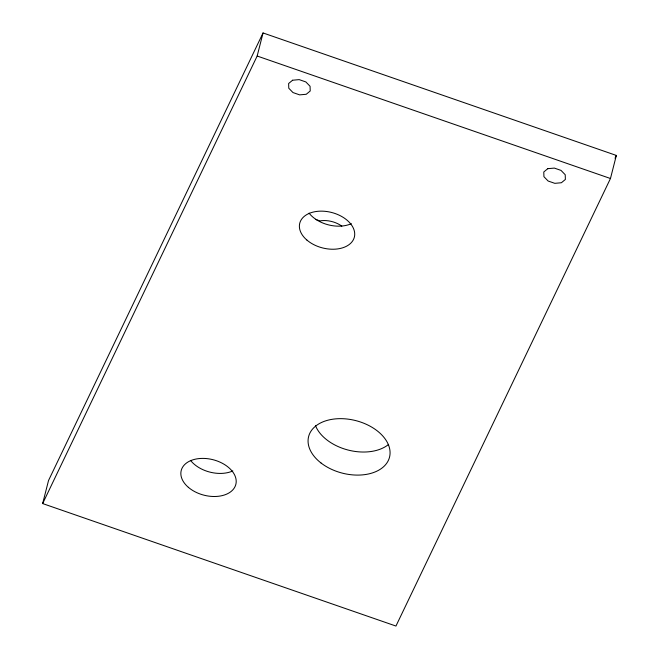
<?xml version="1.0" encoding="UTF-8"?>
<svg xmlns="http://www.w3.org/2000/svg" width="659" height="659" viewBox="0 0 659 659"><rect width="100%" height="100%" fill="white"/><g stroke="black" fill="none" stroke-linecap="round" stroke-linejoin="round"><path stroke-width="0.99" d="M42.654 503.567L48.535 480.493L263.048 32.95L616.346 155.433L610.465 178.507L395.952 626.05L42.654 503.567L257.167 56.023L263.048 32.95M615.012 158.226L616.346 155.433M257.167 56.023L610.465 178.507M315.406 219.332L320.027 220.93L321.658 220.65A20.874 13.559 14.3 0 1 341.799 226.119M232.825 470.93A28.18 18.304 14.3 0 1 190.55 460.394M351.338 223.673A28.18 18.304 14.3 0 1 309.063 213.137M388.621 444.397A41.748 27.11 14.3 0 1 348.117 450.048A41.748 27.11 14.3 0 1 315.455 425.566M292.604 80.225L288.626 83.512L288.774 88.224L292.983 92.565L299.656 94.871L306.237 94.278L310.216 90.991L310.068 86.28L305.858 81.938L299.186 79.624L292.604 80.225M547.761 168.688L543.782 171.974L543.93 176.686L548.14 181.027L554.812 183.334L561.394 182.741L565.373 179.454L565.224 174.742L561.015 170.401L554.343 168.086L547.761 168.688M306.872 240.049A28.18 18.304 14.3 0 0 353.545 239.374A28.18 18.304 14.3 0 0 320.727 211.144A28.18 18.304 14.3 0 0 306.872 240.049M320.999 462.972A41.748 27.11 14.3 0 0 388.991 458.911A41.748 27.11 14.3 0 0 337.219 418.753A41.748 27.11 14.3 0 0 320.999 462.972M188.35 487.314A28.18 18.304 14.3 0 0 235.024 486.639A28.18 18.304 14.3 0 0 202.206 458.4A28.18 18.304 14.3 0 0 188.35 487.314"/></g></svg>
